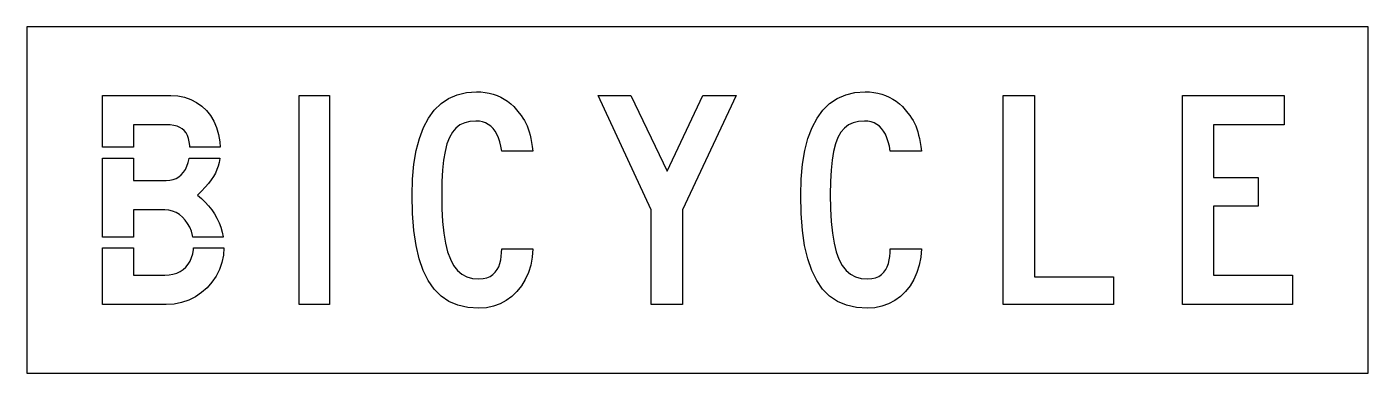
# Model space of a CAD drawing. Extents: x 0 to 62, y 0 to 16.
import ezdxf

# ---------------------------------------------------------------- set-up
doc = ezdxf.new("R2010")
doc.units = 0
doc.layers.add('CUT', color=7, linetype='Continuous')
doc.layers.add('OUTSIDE', color=1, linetype='Continuous')

msp = doc.modelspace()

# ---------------------------------------------------------------- linework, layer by layer
at = {"layer": 'CUT'}
for points in [[(7.36, 11.1014), (7.28, 11.2039), (7.185, 11.2889), (7.072, 11.3565), (6.943, 11.4097), (6.796, 11.4464), (6.631, 11.4676), (6.447, 11.4744), (4.938, 11.4744), (4.938, 10.4375), (3.5, 10.4375), (3.5, 12.8309), (6.658, 12.8309), (6.983, 12.8097), (7.29, 12.7488), (7.576, 12.6483), (7.841, 12.5121), (8.083, 12.3401), (8.298, 12.1362), (8.486, 11.9005), (8.643, 11.6357), (8.769, 11.344), (8.862, 11.0261), (8.919, 10.685), (8.932, 10.4375), (7.5308, 10.4375), (7.528, 10.5159), (7.508, 10.6899), (7.473, 10.8454), (7.424, 10.9826)], [(13.9877, 3.1691), (12.5847, 3.1691), (12.5847, 12.8309), (13.9877, 12.8309)], [(21.7983, 10.8725), (21.7263, 11.0367), (21.6443, 11.1807), (21.5513, 11.3053), (21.4463, 11.4097), (21.3313, 11.4947), (21.2053, 11.5604), (21.0673, 11.6077), (20.9173, 11.6348), (20.7573, 11.6444), (20.4823, 11.6251), (20.2383, 11.5671), (20.0213, 11.4676), (19.8333, 11.3227), (19.6703, 11.1314), (19.5333, 10.8899), (19.4203, 10.5961), (19.3303, 10.2483), (19.2623, 9.8425), (19.2143, 9.3768), (19.1873, 8.8483), (19.1783, 8.2541), (19.1883, 7.5932), (19.2203, 7), (19.2743, 6.4725), (19.3513, 6.0077), (19.4513, 5.6058), (19.5773, 5.2628), (19.7283, 4.9778), (19.9053, 4.7488), (20.1103, 4.5739), (20.3433, 4.4512), (20.6053, 4.3797), (20.8973, 4.3556), (21.0953, 4.3691), (21.2673, 4.4087), (21.4173, 4.4725), (21.5443, 4.5575), (21.6513, 4.6618), (21.7393, 4.7836), (21.8103, 4.9198), (21.8643, 5.0686), (21.9043, 5.228), (21.9303, 5.3952), (21.9453, 5.5691), (21.9503, 5.7459), (23.3883, 5.7459), (23.3593, 5.3565), (23.2893, 4.9894), (23.1823, 4.6444), (23.0393, 4.3256), (22.8633, 4.0348), (22.6563, 3.7749), (22.4203, 3.5488), (22.1593, 3.3575), (21.8733, 3.2048), (21.5663, 3.0928), (21.2403, 3.0232), (20.8973, 3), (20.3873, 3.0348), (19.9253, 3.1391), (19.5123, 3.315), (19.1453, 3.5623), (18.8253, 3.8821), (18.5513, 4.2754), (18.3203, 4.742), (18.1343, 5.285), (17.9913, 5.9024), (17.8893, 6.5981), (17.8293, 7.37), (17.8093, 8.2203), (17.8303, 8.97), (17.8943, 9.657), (17.9993, 10.2831), (18.1463, 10.8454), (18.3343, 11.3449), (18.5643, 11.7797), (18.8343, 12.1498), (19.1453, 12.4541), (19.4973, 12.6918), (19.8893, 12.8628), (20.3203, 12.9662), (20.7923, 13), (20.9913, 12.9932), (21.1863, 12.972), (21.3753, 12.9372), (21.5583, 12.8889), (21.7363, 12.8261), (21.9063, 12.7507), (22.0693, 12.6609), (22.2243, 12.5585), (22.3713, 12.4425), (22.5093, 12.314), (22.6383, 12.172), (22.7573, 12.0174), (22.8483, 11.8995), (22.9303, 11.7836), (23.0033, 11.6657), (23.0693, 11.5449), (23.1263, 11.4203), (23.1783, 11.2889), (23.2233, 11.1478), (23.2633, 10.9981), (23.2993, 10.8348), (23.3323, 10.658), (23.3613, 10.4647), (23.3883, 10.2541), (21.9503, 10.2541), (21.9093, 10.4812), (21.8593, 10.687)], [(28.86, 7.542), (26.404, 12.8309), (27.913, 12.8309), (29.597, 9.3391), (31.246, 12.8309), (32.79, 12.8309), (30.299, 7.542), (30.299, 3.1691), (28.86, 3.1691)], [(39.7577, 10.8725), (39.6857, 11.0367), (39.6037, 11.1807), (39.5107, 11.3053), (39.4057, 11.4097), (39.2907, 11.4947), (39.1647, 11.5604), (39.0267, 11.6077), (38.8767, 11.6348), (38.7167, 11.6444), (38.4417, 11.6251), (38.1977, 11.5671), (37.9807, 11.4676), (37.7927, 11.3227), (37.6297, 11.1314), (37.4927, 10.8899), (37.3797, 10.5961), (37.2897, 10.2483), (37.2217, 9.8425), (37.1737, 9.3768), (37.1467, 8.8483), (37.1377, 8.2541), (37.1477, 7.5932), (37.1797, 7), (37.2337, 6.4725), (37.3107, 6.0077), (37.4107, 5.6058), (37.5367, 5.2628), (37.6877, 4.9778), (37.8647, 4.7488), (38.0697, 4.5739), (38.3027, 4.4512), (38.5647, 4.3797), (38.8567, 4.3556), (39.0547, 4.3691), (39.2267, 4.4087), (39.3767, 4.4725), (39.5037, 4.5575), (39.6107, 4.6618), (39.6987, 4.7836), (39.7697, 4.9198), (39.8237, 5.0686), (39.8637, 5.228), (39.8897, 5.3952), (39.9047, 5.5691), (39.9097, 5.7459), (41.3477, 5.7459), (41.3187, 5.3565), (41.2487, 4.9894), (41.1417, 4.6444), (40.9987, 4.3256), (40.8227, 4.0348), (40.6157, 3.7749), (40.3797, 3.5488), (40.1187, 3.3575), (39.8327, 3.2048), (39.5257, 3.0928), (39.1997, 3.0232), (38.8567, 3), (38.3467, 3.0348), (37.8847, 3.1391), (37.4717, 3.315), (37.1047, 3.5623), (36.7847, 3.8821), (36.5107, 4.2754), (36.2797, 4.742), (36.0937, 5.285), (35.9507, 5.9024), (35.8487, 6.5981), (35.7887, 7.37), (35.7687, 8.2203), (35.7897, 8.97), (35.8537, 9.657), (35.9587, 10.2831), (36.1057, 10.8454), (36.2937, 11.3449), (36.5237, 11.7797), (36.7937, 12.1498), (37.1047, 12.4541), (37.4567, 12.6918), (37.8487, 12.8628), (38.2797, 12.9662), (38.7517, 13), (38.9507, 12.9932), (39.1457, 12.972), (39.3347, 12.9372), (39.5177, 12.8889), (39.6957, 12.8261), (39.8657, 12.7507), (40.0287, 12.6609), (40.1837, 12.5585), (40.3307, 12.4425), (40.4687, 12.314), (40.5977, 12.172), (40.7167, 12.0174), (40.8077, 11.8995), (40.8897, 11.7836), (40.9627, 11.6657), (41.0287, 11.5449), (41.0857, 11.4203), (41.1377, 11.2889), (41.1827, 11.1478), (41.2227, 10.9981), (41.2587, 10.8348), (41.2917, 10.658), (41.3207, 10.4647), (41.3477, 10.2541), (39.9097, 10.2541), (39.8687, 10.4812), (39.8187, 10.687)], [(46.5733, 4.457), (50.2223, 4.457), (50.2223, 3.1691), (45.1353, 3.1691), (45.1353, 12.8309), (46.5733, 12.8309)], [(58.114, 11.4744), (54.851, 11.4744), (54.851, 9.0338), (56.921, 9.0338), (56.921, 7.7121), (54.851, 7.7121), (54.851, 4.5256), (58.5, 4.5256), (58.5, 3.1691), (53.413, 3.1691), (53.413, 12.8309), (58.114, 12.8309)], [(7.05, 7.3237), (6.896, 7.4164), (6.732, 7.485), (6.558, 7.5275), (6.377, 7.542), (4.938, 7.542), (4.938, 6.2848), (3.5, 6.2848), (3.5, 9.9355), (4.938, 9.9355), (4.938, 8.8986), (6.447, 8.8986), (6.609, 8.9092), (6.759, 8.943), (6.898, 8.9971), (7.025, 9.0715), (7.14, 9.1662), (7.241, 9.2802), (7.328, 9.4116), (7.401, 9.5614), (7.459, 9.7275), (7.501, 9.9111), (7.5041, 9.9355), (8.9176, 9.9355), (8.916, 9.9169), (8.887, 9.7362), (8.845, 9.5662), (8.788, 9.4039), (8.715, 9.2454), (8.625, 9.0889), (8.517, 8.9314), (8.391, 8.7681), (8.244, 8.5971), (8.076, 8.4155), (7.886, 8.2203), (8.072, 8.0638), (8.245, 7.8986), (8.403, 7.7246), (8.547, 7.544), (8.676, 7.3536), (8.789, 7.1565), (8.886, 6.9517), (8.967, 6.7391), (9.03, 6.5188), (9.076, 6.2908), (9.0767, 6.2848), (7.6742, 6.2848), (7.663, 6.3536), (7.606, 6.5556), (7.528, 6.744), (7.433, 6.9169), (7.32, 7.0715), (7.192, 7.2087)], [(7.156, 3.2638), (6.809, 3.1932), (6.447, 3.1691), (3.5, 3.1691), (3.5, 5.7828), (4.938, 5.7828), (4.938, 4.5256), (6.377, 4.5256), (6.573, 4.5362), (6.756, 4.5691), (6.926, 4.6232), (7.081, 4.6976), (7.222, 4.7903), (7.346, 4.9024), (7.454, 5.0319), (7.544, 5.1778), (7.615, 5.3401), (7.668, 5.5179), (7.699, 5.7101), (7.7029, 5.7828), (9.1119, 5.7828), (9.089, 5.4551), (9.019, 5.1111), (8.904, 4.7855), (8.75, 4.4802), (8.558, 4.199), (8.333, 3.9449), (8.077, 3.7208), (7.793, 3.5304), (7.485, 3.3768)]]:
    msp.add_lwpolyline(points, close=True, dxfattribs=at)
at = {"layer": 'OUTSIDE'}
msp.add_lwpolyline([(0, 0), (62, 0), (62, 16), (0, 16)], close=True, dxfattribs=at)

doc.saveas('drawing.dxf')
